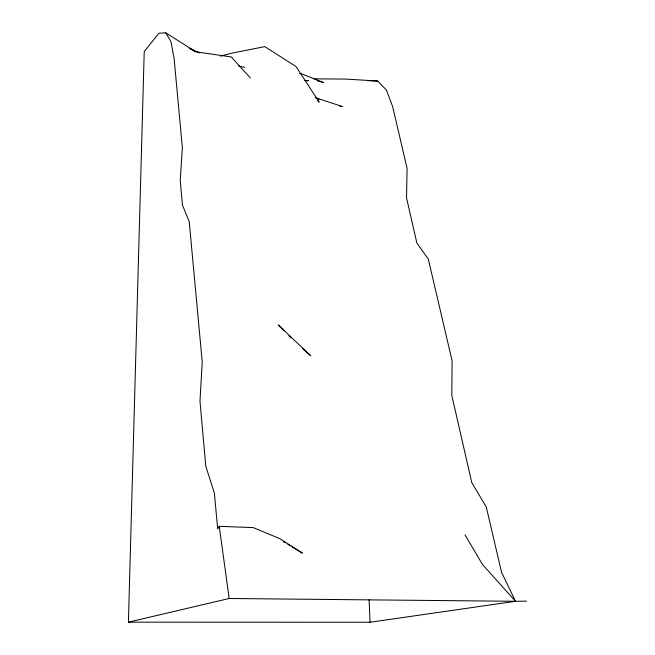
<?xml version="1.0" encoding="UTF-8"?>
<svg xmlns="http://www.w3.org/2000/svg" width="655" height="655" viewBox="0 0 655 655"><rect width="100%" height="100%" fill="white"/><g stroke="black" fill="none" stroke-linecap="round" stroke-linejoin="round"><path stroke-width="0.98" d="M526.587 601.134L515.518 601.282L370.075 622.25L128.413 622.16L144.223 51.581L158.846 33.282L165.641 32.75L195.706 51.794L231.223 56.952L250.39 77.961M292.155 546.95L302.504 553.188L279.873 538.68L253.28 527.619L219.253 526.317L217.697 528.953L214.373 493.125L205.785 466.229L199.971 401.155L202.239 362.117L189.23 221.718L182.442 205.105L180.248 180.51L182.368 147.678L174.14 58.819L170.939 41.576L165.641 32.75M220.326 56.117L232.157 53.096L264.776 46.62L296.06 66.573L319.198 102.155L317.683 100.952M128.413 622.16L229.168 598.498L515.518 601.282L501.599 572.462L486.288 507.011L471.78 482.579L451.803 395.415L452.106 360.864L428.305 259.069L416.899 243.152L406.542 197.949L407.082 168.343L392.623 106.528L386.401 89.997L377.673 81.032L345.856 79.083L314.064 78.829M306.72 80.974L308.693 80.516L304.624 80.467M367.422 80.606L377.673 81.032M339.814 106.225L342.63 106.593L315.235 97.66M299.499 73.475L301.488 73.778L323.742 82.587L317.028 80.745M238.739 66.04L244.692 67.359M316.193 98.258L319.034 99.396M199.677 52.875L189.565 48.38L195.706 51.794M283.533 541.742L285.261 542.782M287.84 544.346L290.427 545.91M302.61 348.771L310.781 355.804L278.31 325.003L283.942 330.767M288.88 335.819L290.992 337.98M515.518 601.282L482.522 564.536L465.009 534.848M219.253 526.317L229.168 598.498M369.076 599.792L370.075 622.25"/></g></svg>
